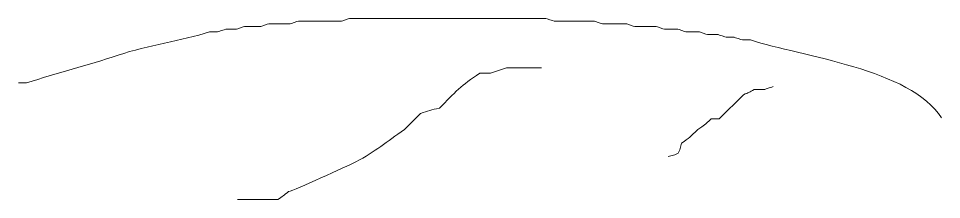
# Model space of a CAD drawing. Header units: millimetres. Extents: x -6423 to -1759, y 6 to 2012.
# Drawn here: x -6028.1 to -5892.5, y 783.6 to 810.3 of the extents above; entities that cross this region are included whole.
import ezdxf

# ---------------------------------------------------------------- set-up
doc = ezdxf.new("R2010")
doc.units = ezdxf.units.MM
doc.header["$MEASUREMENT"] = 0
doc.layers.add('layer 1', color=7, linetype='Continuous')

msp = doc.modelspace()

# ---------------------------------------------------------------- linework, layer by layer
at = {"layer": 'layer 1', "color": 177, "lineweight": 9}
for points, knots in [([(-6028.06, 800.7779), (-6028.06, 800.7779), (-6026.874, 800.7787), (-6026.874, 800.7787), (-6026.874, 800.7787), (-6022.4424, 802.2152), (-6017.9157, 803.3616), (-6013.4338, 804.8637), (-6013.4338, 804.8637), (-6008.9574, 806.3627), (-6004.1575, 806.9388), (-5999.9928, 808.2886), (-5999.9928, 808.2886), (-5999.9928, 808.2886), (-5998.8066, 808.2894), (-5998.8066, 808.2894), (-5998.8066, 808.2894), (-5998.7828, 808.3002), (-5997.6873, 808.6604), (-5997.6208, 808.6846), (-5997.6208, 808.6846), (-5997.6208, 808.6846), (-5996.0393, 808.6841), (-5996.0393, 808.6841), (-5996.0393, 808.6841), (-5996.0156, 808.6954), (-5994.9203, 809.0564), (-5994.8536, 809.0801), (-5994.8536, 809.0801), (-5994.8536, 809.0801), (-5992.4816, 809.0799), (-5992.4816, 809.0799), (-5992.4816, 809.0799), (-5992.4579, 809.0907), (-5991.3623, 809.4514), (-5991.2956, 809.4751), (-5991.2956, 809.4751), (-5991.2956, 809.4751), (-5988.1334, 809.4748), (-5988.1334, 809.4748), (-5988.1334, 809.4748), (-5988.1094, 809.4864), (-5987.0143, 809.8464), (-5986.9474, 809.8706), (-5986.9474, 809.8706), (-5986.9474, 809.8706), (-5980.6229, 809.8706), (-5980.6229, 809.8706), (-5980.6229, 809.8706), (-5980.5984, 809.8814), (-5979.5026, 810.2419), (-5979.4364, 810.2659), (-5979.4364, 810.2659), (-5979.4364, 810.2659), (-5972.3209, 810.2659), (-5972.3209, 810.2659), (-5972.3209, 810.2659), (-5972.3209, 810.2659), (-5957.299, 810.2659), (-5957.299, 810.2659), (-5957.299, 810.2659), (-5957.299, 810.2659), (-5950.5785, 810.2659), (-5950.5785, 810.2659), (-5950.5785, 810.2659), (-5950.5545, 810.2551), (-5949.4587, 809.8941), (-5949.3928, 809.8706), (-5949.3928, 809.8706), (-5949.3928, 809.8706), (-5943.4628, 809.8706), (-5943.4628, 809.8706), (-5943.4628, 809.8706), (-5943.439, 809.8598), (-5942.343, 809.4986), (-5942.2773, 809.4751), (-5942.2773, 809.4751), (-5942.2773, 809.4751), (-5938.719, 809.4751), (-5938.719, 809.4751), (-5938.719, 809.4751), (-5938.695, 809.464), (-5937.5998, 809.1036), (-5937.5333, 809.0799), (-5937.5333, 809.0799), (-5937.5333, 809.0799), (-5934.3703, 809.0801), (-5934.3703, 809.0801), (-5934.3703, 809.0801), (-5934.3466, 809.0685), (-5933.2507, 808.7086), (-5933.1846, 808.6841), (-5933.1846, 808.6841), (-5933.1846, 808.6841), (-5931.2081, 808.6846), (-5931.2081, 808.6846), (-5931.2081, 808.6846), (-5931.1843, 808.6735), (-5930.0885, 808.3126), (-5930.0223, 808.2886), (-5930.0223, 808.2886), (-5930.0223, 808.2886), (-5928.0456, 808.2894), (-5928.0456, 808.2894), (-5928.0456, 808.2894), (-5928.0216, 808.2786), (-5926.9258, 807.9173), (-5926.8598, 807.8944), (-5926.8598, 807.8944), (-5926.8598, 807.8944), (-5925.2783, 807.8936), (-5925.2783, 807.8936), (-5925.2783, 807.8936), (-5925.2549, 807.8831), (-5924.1588, 807.5221), (-5924.0929, 807.4986), (-5924.0929, 807.4986), (-5924.0929, 807.4986), (-5922.9069, 807.4984), (-5922.9069, 807.4984), (-5922.9069, 807.4984), (-5922.8829, 807.4873), (-5921.7868, 807.1271), (-5921.7203, 807.1026), (-5921.7203, 807.1026), (-5921.7203, 807.1026), (-5920.5346, 807.1031), (-5920.5346, 807.1031), (-5920.5346, 807.1031), (-5913.0126, 804.6647), (-5896.9807, 802.854), (-5892.468, 795.6394)], [0, 0, 0, 0, 0.02941176, 0.02941176, 0.02941176, 0.02941176, 0.05882353, 0.05882353, 0.05882353, 0.05882353, 0.08823529, 0.08823529, 0.08823529, 0.08823529, 0.11764706, 0.11764706, 0.11764706, 0.11764706, 0.14705882, 0.14705882, 0.14705882, 0.14705882, 0.17647059, 0.17647059, 0.17647059, 0.17647059, 0.20588235, 0.20588235, 0.20588235, 0.20588235, 0.23529412, 0.23529412, 0.23529412, 0.23529412, 0.26470588, 0.26470588, 0.26470588, 0.26470588, 0.29411765, 0.29411765, 0.29411765, 0.29411765, 0.32352941, 0.32352941, 0.32352941, 0.32352941, 0.35294118, 0.35294118, 0.35294118, 0.35294118, 0.38235294, 0.38235294, 0.38235294, 0.38235294, 0.41176471, 0.41176471, 0.41176471, 0.41176471, 0.44117647, 0.44117647, 0.44117647, 0.44117647, 0.47058824, 0.47058824, 0.47058824, 0.47058824, 0.5, 0.5, 0.5, 0.5, 0.52941176, 0.52941176, 0.52941176, 0.52941176, 0.55882353, 0.55882353, 0.55882353, 0.55882353, 0.58823529, 0.58823529, 0.58823529, 0.58823529, 0.61764706, 0.61764706, 0.61764706, 0.61764706, 0.64705882, 0.64705882, 0.64705882, 0.64705882, 0.67647059, 0.67647059, 0.67647059, 0.67647059, 0.70588235, 0.70588235, 0.70588235, 0.70588235, 0.73529412, 0.73529412, 0.73529412, 0.73529412, 0.76470588, 0.76470588, 0.76470588, 0.76470588, 0.79411765, 0.79411765, 0.79411765, 0.79411765, 0.82352941, 0.82352941, 0.82352941, 0.82352941, 0.85294118, 0.85294118, 0.85294118, 0.85294118, 0.88235294, 0.88235294, 0.88235294, 0.88235294, 0.91176471, 0.91176471, 0.91176471, 0.91176471, 0.94117647, 0.94117647, 0.94117647, 0.94117647, 1, 1, 1, 1]), ([(-5951.2111, 803.0025), (-5951.2111, 803.0025), (-5956.35, 803.0027), (-5956.35, 803.0027), (-5956.35, 803.0027), (-5957.1416, 802.7285), (-5957.93, 802.4857), (-5958.722, 802.2115), (-5958.722, 802.2115), (-5958.722, 802.2115), (-5960.303, 802.212), (-5960.303, 802.212), (-5960.303, 802.212), (-5962.965, 800.5084), (-5963.9762, 799.3293), (-5966.2327, 797.0725), (-5966.2327, 797.0725), (-5967.3536, 796.8613), (-5967.9611, 796.6411), (-5968.9995, 796.2817), (-5968.9995, 796.2817), (-5968.9995, 796.2817), (-5971.372, 793.9103), (-5971.372, 793.9103), (-5971.372, 793.9103), (-5974.0403, 792.1067), (-5975.5984, 790.7119), (-5978.4877, 789.166), (-5978.4877, 789.166), (-5979.8411, 788.5366), (-5987.5899, 784.9818), (-5988.3707, 784.8183), (-5988.3707, 784.8183), (-5989.081, 784.2559), (-5989.2287, 784.1156), (-5989.9511, 783.6318), (-5989.9511, 783.6318), (-5989.9511, 783.6318), (-5995.8814, 783.6323), (-5995.8814, 783.6323)], [0, 0, 0, 0, 0.09090909, 0.09090909, 0.09090909, 0.09090909, 0.18181818, 0.18181818, 0.18181818, 0.18181818, 0.27272727, 0.27272727, 0.27272727, 0.27272727, 0.36363636, 0.36363636, 0.36363636, 0.36363636, 0.45454545, 0.45454545, 0.45454545, 0.45454545, 0.54545455, 0.54545455, 0.54545455, 0.54545455, 0.63636364, 0.63636364, 0.63636364, 0.63636364, 0.72727273, 0.72727273, 0.72727273, 0.72727273, 0.81818182, 0.81818182, 0.81818182, 0.81818182, 1, 1, 1, 1]), ([(-5917.2139, 800.2352), (-5917.2479, 800.2202), (-5918.3654, 799.8555), (-5918.4002, 799.8395), (-5918.4002, 799.8395), (-5918.4002, 799.8395), (-5919.9809, 799.84), (-5919.9809, 799.84), (-5919.9809, 799.84), (-5920.7453, 799.3506), (-5920.7453, 799.3844), (-5921.5624, 799.0487), (-5921.5624, 799.0487), (-5921.5624, 799.0487), (-5925.1201, 795.4912), (-5925.1201, 795.4912), (-5925.1201, 795.4912), (-5925.1201, 795.4912), (-5926.3061, 795.4918), (-5926.3061, 795.4918), (-5926.3061, 795.4918), (-5927.2348, 794.6354), (-5927.3239, 794.5573), (-5928.2824, 793.91), (-5928.2824, 793.91), (-5929.3228, 792.8933), (-5929.5438, 792.6842), (-5930.6544, 791.934), (-5930.6544, 791.934), (-5931.1669, 790.1521), (-5930.8495, 790.4699), (-5932.6311, 789.9568)], [0, 0, 0, 0, 0.11111111, 0.11111111, 0.11111111, 0.11111111, 0.22222222, 0.22222222, 0.22222222, 0.22222222, 0.33333333, 0.33333333, 0.33333333, 0.33333333, 0.44444444, 0.44444444, 0.44444444, 0.44444444, 0.55555556, 0.55555556, 0.55555556, 0.55555556, 0.66666667, 0.66666667, 0.66666667, 0.66666667, 0.77777778, 0.77777778, 0.77777778, 0.77777778, 1, 1, 1, 1])]:
    msp.add_open_spline(points, degree=3, knots=knots, dxfattribs=at)

doc.saveas('drawing.dxf')
